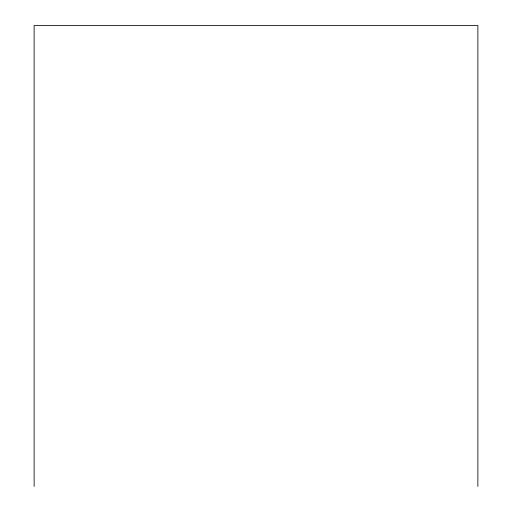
<?xml version="1.0" encoding="UTF-8"?>
<svg xmlns="http://www.w3.org/2000/svg" width="512" height="512" viewBox="0 0 512 512"><rect width="100%" height="100%" fill="white"/><g stroke="black" fill="none" stroke-linecap="round" stroke-linejoin="round"><path stroke-width="0.77" d="M477.882 486.4L477.882 25.6L34.118 25.6L34.118 486.4"/></g></svg>
